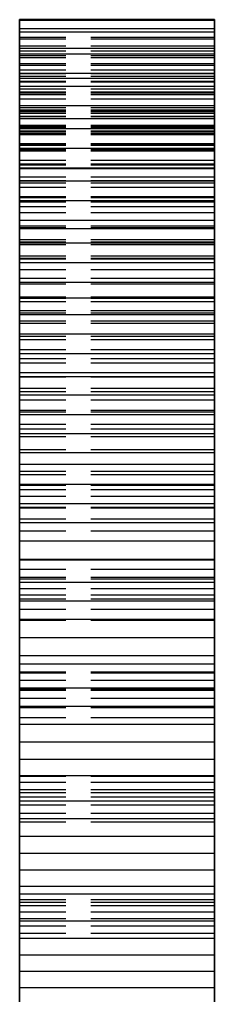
# Model space of a CAD drawing. Header units: millimetres. Extents: x -30 to 167, y -46 to 88.
# Drawn here: x 64.81 to 66.81, y 13.97 to 23.99 of the extents above; entities that cross this region are included whole.
import ezdxf

# ---------------------------------------------------------------- set-up
doc = ezdxf.new("R2010")
doc.units = ezdxf.units.MM
doc.linetypes.add('DASHED', pattern=[1.524, 1.27, -0.254])
doc.layers.add('HIDDEN', color=8, linetype='DASHED')
doc.layers.add('VISIBLE', color=7, linetype='CONTINUOUS')

msp = doc.modelspace()

# ---------------------------------------------------------------- linework, layer by layer
at = {"layer": 'HIDDEN'}
for points in [[(64.80936, 23.99183), (64.80936, 23.80629)], [(64.80936, 23.80629), (64.80936, 23.99183)], [(64.80936, 23.99183), (64.80936, 23.98008)], [(66.80936, 23.99183), (64.80936, 23.99183)], [(64.80936, 23.98008), (64.80936, 23.78946)], [(66.80936, 23.98008), (64.80936, 23.98008)], [(66.80936, 23.99183), (66.80936, 23.80629)], [(66.80936, 23.80629), (66.80936, 23.99183)], [(66.80936, 23.99183), (66.80936, 23.98008)], [(66.80936, 23.98008), (66.80936, 23.78946)], [(64.80936, 23.89642), (64.80936, 23.71679)], [(64.80936, 23.78946), (64.80936, 23.89642)], [(64.80936, 23.71679), (64.80936, 23.89642)], [(64.80936, 23.89642), (64.80936, 23.86124)], [(66.80936, 23.89642), (64.80936, 23.89642)], [(64.80936, 23.86124), (64.80936, 23.66638)], [(66.80936, 23.86124), (64.80936, 23.86124)], [(66.80936, 23.89642), (66.80936, 23.71679)], [(66.80936, 23.78946), (66.80936, 23.89642)], [(66.80936, 23.71679), (66.80936, 23.89642)], [(66.80936, 23.89642), (66.80936, 23.86124)], [(66.80936, 23.86124), (66.80936, 23.66638)], [(64.80936, 23.80629), (64.80936, 23.62039)], [(64.80936, 23.62039), (64.80936, 23.80629)], [(66.80936, 23.80629), (64.80936, 23.80629)], [(66.80936, 23.80629), (64.80936, 23.80629)], [(64.80936, 23.59881), (64.80936, 23.78946)], [(64.80936, 23.78946), (64.80936, 23.59881)], [(66.80936, 23.78946), (64.80936, 23.78946)], [(66.80936, 23.78946), (64.80936, 23.78946)], [(66.80936, 23.80629), (66.80936, 23.62039)], [(66.80936, 23.62039), (66.80936, 23.80629)], [(66.80936, 23.59881), (66.80936, 23.78946)], [(66.80936, 23.78946), (66.80936, 23.59881)], [(64.80936, 23.71679), (64.80936, 23.53649)], [(64.80936, 23.53649), (64.80936, 23.71679)], [(66.80936, 23.71679), (64.80936, 23.71679)], [(66.80936, 23.71679), (64.80936, 23.71679)], [(64.80936, 23.69428), (64.80936, 23.52137)], [(64.80936, 23.66638), (64.80936, 23.69428)], [(64.80936, 23.52137), (64.80936, 23.69428)], [(64.80936, 23.69428), (64.80936, 23.63582)], [(66.80936, 23.69428), (64.80936, 23.69428)], [(64.80936, 23.47182), (64.80936, 23.66638)], [(64.80936, 23.66638), (64.80936, 23.47182)], [(66.80936, 23.66638), (64.80936, 23.66638)], [(66.80936, 23.66638), (64.80936, 23.66638)], [(66.80936, 23.71679), (66.80936, 23.53649)], [(66.80936, 23.53649), (66.80936, 23.71679)], [(66.80936, 23.69428), (66.80936, 23.52137)], [(66.80936, 23.66638), (66.80936, 23.69428)], [(66.80936, 23.52137), (66.80936, 23.69428)], [(66.80936, 23.69428), (66.80936, 23.63582)], [(66.80936, 23.47182), (66.80936, 23.66638)], [(66.80936, 23.66638), (66.80936, 23.47182)], [(64.80936, 23.63582), (64.80936, 23.4376)], [(66.80936, 23.63582), (64.80936, 23.63582)], [(64.80936, 23.62039), (64.80936, 23.43419)], [(64.80936, 23.43419), (64.80936, 23.62039)], [(66.80936, 23.62039), (64.80936, 23.62039)], [(66.80936, 23.62039), (64.80936, 23.62039)], [(64.80936, 23.40818), (64.80936, 23.59881)], [(64.80936, 23.59881), (64.80936, 23.40818)], [(66.80936, 23.59881), (64.80936, 23.59881)], [(66.80936, 23.59881), (64.80936, 23.59881)], [(66.80936, 23.63582), (66.80936, 23.4376)], [(66.80936, 23.62039), (66.80936, 23.43419)], [(66.80936, 23.43419), (66.80936, 23.62039)], [(66.80936, 23.40818), (66.80936, 23.59881)], [(66.80936, 23.59881), (66.80936, 23.40818)], [(64.80936, 23.53649), (64.80936, 23.35553)], [(64.80936, 23.35553), (64.80936, 23.53649)], [(66.80936, 23.53649), (64.80936, 23.53649)], [(66.80936, 23.53649), (64.80936, 23.53649)], [(64.80936, 23.52137), (64.80936, 23.34746)], [(64.80936, 23.34746), (64.80936, 23.52137)], [(66.80936, 23.52137), (64.80936, 23.52137)], [(66.80936, 23.52137), (64.80936, 23.52137)], [(64.80936, 23.27762), (64.80936, 23.47182)], [(64.80936, 23.47182), (64.80936, 23.27762)], [(66.80936, 23.47182), (64.80936, 23.47182)], [(66.80936, 23.47182), (64.80936, 23.47182)], [(66.80936, 23.53649), (66.80936, 23.35553)], [(66.80936, 23.35553), (66.80936, 23.53649)], [(66.80936, 23.52137), (66.80936, 23.34746)], [(66.80936, 23.34746), (66.80936, 23.52137)], [(66.80936, 23.27762), (66.80936, 23.47182)], [(66.80936, 23.47182), (66.80936, 23.27762)], [(64.80936, 23.4376), (64.80936, 23.24001)], [(66.80936, 23.4376), (64.80936, 23.4376)], [(64.80936, 23.43419), (64.80936, 23.2477)], [(64.80936, 23.2477), (64.80936, 23.43419)], [(66.80936, 23.43419), (64.80936, 23.43419)], [(66.80936, 23.43419), (64.80936, 23.43419)], [(64.80936, 23.21763), (64.80936, 23.40818)], [(64.80936, 23.40818), (64.80936, 23.21763)], [(66.80936, 23.40818), (64.80936, 23.40818)], [(66.80936, 23.40818), (64.80936, 23.40818)], [(64.80936, 23.38632), (64.80936, 23.22089)], [(64.80936, 23.24001), (64.80936, 23.38632)], [(64.80936, 23.22089), (64.80936, 23.38632)], [(64.80936, 23.38632), (64.80936, 23.30484)], [(66.80936, 23.38632), (64.80936, 23.38632)], [(64.80936, 23.35553), (64.80936, 23.17395)], [(64.80936, 23.17395), (64.80936, 23.35553)], [(66.80936, 23.35553), (64.80936, 23.35553)], [(66.80936, 23.35553), (64.80936, 23.35553)], [(64.80936, 23.34746), (64.80936, 23.17256)], [(64.80936, 23.17256), (64.80936, 23.34746)], [(66.80936, 23.34746), (64.80936, 23.34746)], [(66.80936, 23.34746), (64.80936, 23.34746)], [(66.80936, 23.4376), (66.80936, 23.24001)], [(66.80936, 23.43419), (66.80936, 23.2477)], [(66.80936, 23.2477), (66.80936, 23.43419)], [(66.80936, 23.21763), (66.80936, 23.40818)], [(66.80936, 23.40818), (66.80936, 23.21763)], [(66.80936, 23.38632), (66.80936, 23.22089)], [(66.80936, 23.24001), (66.80936, 23.38632)], [(66.80936, 23.22089), (66.80936, 23.38632)], [(66.80936, 23.38632), (66.80936, 23.30484)], [(66.80936, 23.35553), (66.80936, 23.17395)], [(66.80936, 23.17395), (66.80936, 23.35553)], [(66.80936, 23.34746), (66.80936, 23.17256)], [(66.80936, 23.17256), (66.80936, 23.34746)], [(64.80936, 23.30484), (64.80936, 23.10415)], [(66.80936, 23.30484), (64.80936, 23.30484)], [(64.80936, 23.08385), (64.80936, 23.27762)], [(64.80936, 23.27762), (64.80936, 23.08385)], [(66.80936, 23.27762), (64.80936, 23.27762)], [(66.80936, 23.27762), (64.80936, 23.27762)], [(64.80936, 23.2477), (64.80936, 23.06097)], [(64.80936, 23.06097), (64.80936, 23.2477)], [(66.80936, 23.2477), (64.80936, 23.2477)], [(66.80936, 23.2477), (64.80936, 23.2477)], [(66.80936, 23.30484), (66.80936, 23.10415)], [(66.80936, 23.08385), (66.80936, 23.27762)], [(66.80936, 23.27762), (66.80936, 23.08385)], [(66.80936, 23.2477), (66.80936, 23.06097)], [(66.80936, 23.06097), (66.80936, 23.2477)], [(64.80936, 23.04311), (64.80936, 23.24001)], [(64.80936, 23.24001), (64.80936, 23.04311)], [(66.80936, 23.24001), (64.80936, 23.24001)], [(66.80936, 23.24001), (64.80936, 23.24001)], [(64.80936, 23.22089), (64.80936, 23.05415)], [(64.80936, 23.05415), (64.80936, 23.22089)], [(66.80936, 23.22089), (64.80936, 23.22089)], [(66.80936, 23.22089), (64.80936, 23.22089)], [(64.80936, 23.0272), (64.80936, 23.21763)], [(64.80936, 23.21763), (64.80936, 23.0272)], [(66.80936, 23.21763), (64.80936, 23.21763)], [(66.80936, 23.21763), (64.80936, 23.21763)], [(64.80936, 23.17395), (64.80936, 22.99175)], [(64.80936, 22.99175), (64.80936, 23.17395)], [(66.80936, 23.17395), (64.80936, 23.17395)], [(66.80936, 23.17395), (64.80936, 23.17395)], [(64.80936, 23.17256), (64.80936, 22.99669)], [(64.80936, 22.99669), (64.80936, 23.17256)], [(66.80936, 23.17256), (64.80936, 23.17256)], [(66.80936, 23.17256), (64.80936, 23.17256)], [(66.80936, 23.04311), (66.80936, 23.24001)], [(66.80936, 23.24001), (66.80936, 23.04311)], [(66.80936, 23.22089), (66.80936, 23.05415)], [(66.80936, 23.05415), (66.80936, 23.22089)], [(66.80936, 23.0272), (66.80936, 23.21763)], [(66.80936, 23.21763), (66.80936, 23.0272)], [(66.80936, 23.17395), (66.80936, 22.99175)], [(66.80936, 22.99175), (66.80936, 23.17395)], [(66.80936, 23.17256), (66.80936, 22.99669)], [(66.80936, 22.99669), (66.80936, 23.17256)], [(64.80936, 23.10415), (64.80936, 22.9044)], [(66.80936, 23.10415), (64.80936, 23.10415)], [(64.80936, 22.89059), (64.80936, 23.08385)], [(64.80936, 23.08385), (64.80936, 22.89059)], [(66.80936, 23.08385), (64.80936, 23.08385)], [(66.80936, 23.08385), (64.80936, 23.08385)], [(64.80936, 23.06097), (64.80936, 22.87404)], [(64.80936, 22.87404), (64.80936, 23.06097)], [(66.80936, 23.06097), (64.80936, 23.06097)], [(66.80936, 23.06097), (64.80936, 23.06097)], [(64.80936, 23.05415), (64.80936, 22.8861)], [(64.80936, 22.8861), (64.80936, 23.05415)], [(66.80936, 23.05415), (64.80936, 23.05415)], [(66.80936, 23.05415), (64.80936, 23.05415)], [(64.80936, 22.84699), (64.80936, 23.04311)], [(64.80936, 23.04311), (64.80936, 22.84699)], [(66.80936, 23.04311), (64.80936, 23.04311)], [(66.80936, 23.04311), (64.80936, 23.04311)], [(66.80936, 23.10415), (66.80936, 22.9044)], [(66.80936, 22.89059), (66.80936, 23.08385)], [(66.80936, 23.08385), (66.80936, 22.89059)], [(66.80936, 23.06097), (66.80936, 22.87404)], [(66.80936, 22.87404), (66.80936, 23.06097)], [(66.80936, 23.05415), (66.80936, 22.8861)], [(66.80936, 22.8861), (66.80936, 23.05415)], [(66.80936, 22.84699), (66.80936, 23.04311)], [(66.80936, 23.04311), (66.80936, 22.84699)], [(64.80936, 22.83698), (64.80936, 23.0272)], [(64.80936, 23.0272), (64.80936, 22.83698)], [(66.80936, 23.0272), (64.80936, 23.0272)], [(66.80936, 23.0272), (64.80936, 23.0272)], [(64.80936, 22.99669), (64.80936, 22.81983)], [(64.80936, 22.81983), (64.80936, 22.99669)], [(66.80936, 22.99669), (64.80936, 22.99669)], [(66.80936, 22.99669), (64.80936, 22.99669)], [(64.80936, 22.99175), (64.80936, 22.80894)], [(64.80936, 22.80894), (64.80936, 22.99175)], [(66.80936, 22.99175), (64.80936, 22.99175)], [(66.80936, 22.99175), (64.80936, 22.99175)], [(64.80936, 22.97391), (64.80936, 22.81671)], [(64.80936, 22.9044), (64.80936, 22.97391)], [(64.80936, 22.81671), (64.80936, 22.97391)], [(64.80936, 22.97391), (64.80936, 22.86978)], [(66.80936, 22.97391), (64.80936, 22.97391)], [(66.80936, 22.83698), (66.80936, 23.0272)], [(66.80936, 23.0272), (66.80936, 22.83698)], [(66.80936, 22.99669), (66.80936, 22.81983)], [(66.80936, 22.81983), (66.80936, 22.99669)], [(66.80936, 22.99175), (66.80936, 22.80894)], [(66.80936, 22.80894), (66.80936, 22.99175)], [(66.80936, 22.97391), (66.80936, 22.81671)], [(66.80936, 22.9044), (66.80936, 22.97391)], [(66.80936, 22.81671), (66.80936, 22.97391)], [(66.80936, 22.97391), (66.80936, 22.86978)], [(64.80936, 22.70567), (64.80936, 22.9044)], [(64.80936, 22.9044), (64.80936, 22.70567)], [(66.80936, 22.9044), (64.80936, 22.9044)], [(66.80936, 22.9044), (64.80936, 22.9044)], [(64.80936, 22.69792), (64.80936, 22.89059)], [(64.80936, 22.89059), (64.80936, 22.69792)], [(66.80936, 22.89059), (64.80936, 22.89059)], [(66.80936, 22.89059), (64.80936, 22.89059)], [(64.80936, 22.8861), (64.80936, 22.71673)], [(64.80936, 22.71673), (64.80936, 22.8861)], [(66.80936, 22.8861), (64.80936, 22.8861)], [(66.80936, 22.8861), (64.80936, 22.8861)], [(66.80936, 22.87404), (64.80936, 22.87404)], [(66.80936, 22.87404), (64.80936, 22.87404)], [(64.80936, 22.86978), (64.80936, 22.66751)], [(66.80936, 22.86978), (64.80936, 22.86978)], [(64.80936, 22.65174), (64.80936, 22.84699)], [(64.80936, 22.84699), (64.80936, 22.65174)], [(66.80936, 22.84699), (64.80936, 22.84699)], [(66.80936, 22.84699), (64.80936, 22.84699)], [(66.80936, 22.70567), (66.80936, 22.9044)], [(66.80936, 22.9044), (66.80936, 22.70567)], [(66.80936, 22.69792), (66.80936, 22.89059)], [(66.80936, 22.89059), (66.80936, 22.69792)], [(66.80936, 22.8861), (66.80936, 22.71673)], [(66.80936, 22.71673), (66.80936, 22.8861)], [(66.80936, 22.86978), (66.80936, 22.66751)], [(66.80936, 22.65174), (66.80936, 22.84699)], [(66.80936, 22.84699), (66.80936, 22.65174)], [(64.80936, 22.80894), (64.80936, 22.83698)], [(64.80936, 22.83698), (64.80936, 22.80894)], [(66.80936, 22.83698), (64.80936, 22.83698)], [(66.80936, 22.83698), (64.80936, 22.83698)], [(64.80936, 22.81983), (64.80936, 22.64197)], [(64.80936, 22.64197), (64.80936, 22.81983)], [(66.80936, 22.81983), (64.80936, 22.81983)], [(66.80936, 22.81983), (64.80936, 22.81983)], [(64.80936, 22.81671), (64.80936, 22.65789)], [(64.80936, 22.65789), (64.80936, 22.81671)], [(66.80936, 22.81671), (64.80936, 22.81671)], [(66.80936, 22.81671), (64.80936, 22.81671)], [(66.80936, 22.80894), (64.80936, 22.80894)], [(66.80936, 22.80894), (64.80936, 22.80894)], [(66.80936, 22.80894), (66.80936, 22.83698)], [(66.80936, 22.83698), (66.80936, 22.80894)], [(66.80936, 22.81983), (66.80936, 22.64197)], [(66.80936, 22.64197), (66.80936, 22.81983)], [(66.80936, 22.81671), (66.80936, 22.65789)], [(66.80936, 22.65789), (66.80936, 22.81671)], [(64.80936, 22.71673), (64.80936, 22.546)], [(64.80936, 22.546), (64.80936, 22.71673)], [(66.80936, 22.71673), (64.80936, 22.71673)], [(66.80936, 22.71673), (64.80936, 22.71673)], [(64.80936, 22.50808), (64.80936, 22.70567)], [(64.80936, 22.70567), (64.80936, 22.50808)], [(66.80936, 22.70567), (64.80936, 22.70567)], [(66.80936, 22.70567), (64.80936, 22.70567)], [(64.80936, 22.64197), (64.80936, 22.69792)], [(64.80936, 22.69792), (64.80936, 22.64197)], [(66.80936, 22.69792), (64.80936, 22.69792)], [(66.80936, 22.69792), (64.80936, 22.69792)], [(64.80936, 22.66751), (64.80936, 22.46649)], [(66.80936, 22.66751), (64.80936, 22.66751)], [(64.80936, 22.65789), (64.80936, 22.49743)], [(64.80936, 22.49743), (64.80936, 22.65789)], [(66.80936, 22.65789), (64.80936, 22.65789)], [(66.80936, 22.65789), (64.80936, 22.65789)], [(64.80936, 22.45749), (64.80936, 22.65174)], [(64.80936, 22.65174), (64.80936, 22.45749)], [(66.80936, 22.65174), (64.80936, 22.65174)], [(66.80936, 22.65174), (64.80936, 22.65174)], [(66.80936, 22.71673), (66.80936, 22.546)], [(66.80936, 22.546), (66.80936, 22.71673)], [(66.80936, 22.50808), (66.80936, 22.70567)], [(66.80936, 22.70567), (66.80936, 22.50808)], [(66.80936, 22.64197), (66.80936, 22.69792)], [(66.80936, 22.69792), (66.80936, 22.64197)], [(66.80936, 22.66751), (66.80936, 22.46649)], [(66.80936, 22.65789), (66.80936, 22.49743)], [(66.80936, 22.49743), (66.80936, 22.65789)], [(66.80936, 22.45749), (66.80936, 22.65174)], [(66.80936, 22.65174), (66.80936, 22.45749)], [(66.80936, 22.64197), (64.80936, 22.64197)], [(66.80936, 22.64197), (64.80936, 22.64197)], [(64.80936, 22.546), (64.80936, 22.37387)], [(64.80936, 22.37387), (64.80936, 22.546)], [(66.80936, 22.546), (64.80936, 22.546)], [(66.80936, 22.546), (64.80936, 22.546)], [(66.80936, 22.546), (66.80936, 22.37387)], [(66.80936, 22.37387), (66.80936, 22.546)], [(64.80936, 22.31172), (64.80936, 22.50808)], [(64.80936, 22.50808), (64.80936, 22.31172)], [(66.80936, 22.50808), (64.80936, 22.50808)], [(66.80936, 22.50808), (64.80936, 22.50808)], [(64.80936, 22.49743), (64.80936, 22.3353)], [(64.80936, 22.3353), (64.80936, 22.49743)], [(66.80936, 22.49743), (64.80936, 22.49743)], [(66.80936, 22.49743), (64.80936, 22.49743)], [(64.80936, 22.46649), (64.80936, 22.26683)], [(66.80936, 22.46649), (64.80936, 22.46649)], [(64.80936, 22.45889), (64.80936, 22.31062)], [(64.80936, 22.26683), (64.80936, 22.45889)], [(64.80936, 22.31062), (64.80936, 22.45889)], [(64.80936, 22.45889), (64.80936, 22.33257)], [(66.80936, 22.45889), (64.80936, 22.45889)], [(64.80936, 22.37387), (64.80936, 22.45749)], [(64.80936, 22.45749), (64.80936, 22.37387)], [(66.80936, 22.45749), (64.80936, 22.45749)], [(66.80936, 22.45749), (64.80936, 22.45749)], [(66.80936, 22.31172), (66.80936, 22.50808)], [(66.80936, 22.50808), (66.80936, 22.31172)], [(66.80936, 22.49743), (66.80936, 22.3353)], [(66.80936, 22.3353), (66.80936, 22.49743)], [(66.80936, 22.46649), (66.80936, 22.26683)], [(66.80936, 22.45889), (66.80936, 22.31062)], [(66.80936, 22.26683), (66.80936, 22.45889)], [(66.80936, 22.31062), (66.80936, 22.45889)], [(66.80936, 22.45889), (66.80936, 22.33257)], [(66.80936, 22.37387), (66.80936, 22.45749)], [(66.80936, 22.45749), (66.80936, 22.37387)], [(66.80936, 22.37387), (64.80936, 22.37387)], [(66.80936, 22.37387), (64.80936, 22.37387)], [(64.80936, 22.3353), (64.80936, 22.17147)], [(64.80936, 22.17147), (64.80936, 22.3353)], [(66.80936, 22.3353), (64.80936, 22.3353)], [(66.80936, 22.3353), (64.80936, 22.3353)], [(64.80936, 22.33257), (64.80936, 22.12962)], [(66.80936, 22.33257), (64.80936, 22.33257)], [(64.80936, 22.11675), (64.80936, 22.31172)], [(64.80936, 22.31172), (64.80936, 22.11675)], [(66.80936, 22.31172), (64.80936, 22.31172)], [(66.80936, 22.31172), (64.80936, 22.31172)], [(64.80936, 22.31062), (64.80936, 22.16042)], [(64.80936, 22.16042), (64.80936, 22.31062)], [(66.80936, 22.31062), (64.80936, 22.31062)], [(66.80936, 22.31062), (64.80936, 22.31062)], [(64.80936, 22.06864), (64.80936, 22.26683)], [(64.80936, 22.26683), (64.80936, 22.06864)], [(66.80936, 22.26683), (64.80936, 22.26683)], [(66.80936, 22.26683), (64.80936, 22.26683)], [(66.80936, 22.3353), (66.80936, 22.17147)], [(66.80936, 22.17147), (66.80936, 22.3353)], [(66.80936, 22.33257), (66.80936, 22.12962)], [(66.80936, 22.11675), (66.80936, 22.31172)], [(66.80936, 22.31172), (66.80936, 22.11675)], [(66.80936, 22.31062), (66.80936, 22.16042)], [(66.80936, 22.16042), (66.80936, 22.31062)], [(66.80936, 22.06864), (66.80936, 22.26683)], [(66.80936, 22.26683), (66.80936, 22.06864)], [(64.80936, 22.17147), (64.80936, 22.00585)], [(64.80936, 22.00585), (64.80936, 22.17147)], [(66.80936, 22.17147), (64.80936, 22.17147)], [(66.80936, 22.17147), (64.80936, 22.17147)], [(64.80936, 22.16042), (64.80936, 22.00827)], [(64.80936, 22.00827), (64.80936, 22.16042)], [(66.80936, 22.16042), (64.80936, 22.16042)], [(66.80936, 22.16042), (64.80936, 22.16042)], [(66.80936, 22.17147), (66.80936, 22.00585)], [(66.80936, 22.00585), (66.80936, 22.17147)], [(66.80936, 22.16042), (66.80936, 22.00827)], [(66.80936, 22.00827), (66.80936, 22.16042)], [(64.80936, 22.12962), (64.80936, 21.92824)], [(66.80936, 22.12962), (64.80936, 22.12962)], [(64.80936, 22.00585), (64.80936, 22.11675)], [(64.80936, 22.11675), (64.80936, 22.00585)], [(66.80936, 22.11675), (64.80936, 22.11675)], [(66.80936, 22.11675), (64.80936, 22.11675)], [(64.80936, 21.87206), (64.80936, 22.06864)], [(64.80936, 22.06864), (64.80936, 21.87206)], [(66.80936, 22.06864), (64.80936, 22.06864)], [(66.80936, 22.06864), (64.80936, 22.06864)], [(66.80936, 22.12962), (66.80936, 21.92824)], [(66.80936, 22.00585), (66.80936, 22.11675)], [(66.80936, 22.11675), (66.80936, 22.00585)], [(66.80936, 21.87206), (66.80936, 22.06864)], [(66.80936, 22.06864), (66.80936, 21.87206)], [(64.80936, 22.00827), (64.80936, 21.85413)], [(64.80936, 21.85413), (64.80936, 22.00827)], [(66.80936, 22.00827), (64.80936, 22.00827)], [(66.80936, 22.00827), (64.80936, 22.00827)], [(66.80936, 22.00585), (64.80936, 22.00585)], [(66.80936, 22.00585), (64.80936, 22.00585)], [(66.80936, 22.00827), (66.80936, 21.85413)], [(66.80936, 21.85413), (66.80936, 22.00827)], [(64.80936, 21.92824), (64.80936, 21.72854)], [(66.80936, 21.92824), (64.80936, 21.92824)], [(64.80936, 21.67724), (64.80936, 21.87206)], [(64.80936, 21.87206), (64.80936, 21.67724)], [(66.80936, 21.87206), (64.80936, 21.87206)], [(66.80936, 21.87206), (64.80936, 21.87206)], [(64.80936, 21.85413), (64.80936, 21.69792)], [(64.80936, 21.69792), (64.80936, 21.85413)], [(66.80936, 21.85413), (64.80936, 21.85413)], [(66.80936, 21.85413), (64.80936, 21.85413)], [(64.80936, 21.84357), (64.80936, 21.70489)], [(64.80936, 21.72854), (64.80936, 21.84357)], [(64.80936, 21.70489), (64.80936, 21.84357)], [(64.80936, 21.84357), (64.80936, 21.69563)], [(66.80936, 21.84357), (64.80936, 21.84357)], [(66.80936, 21.92824), (66.80936, 21.72854)], [(66.80936, 21.67724), (66.80936, 21.87206)], [(66.80936, 21.87206), (66.80936, 21.67724)], [(66.80936, 21.85413), (66.80936, 21.69792)], [(66.80936, 21.69792), (66.80936, 21.85413)], [(66.80936, 21.84357), (66.80936, 21.70489)], [(66.80936, 21.72854), (66.80936, 21.84357)], [(66.80936, 21.70489), (66.80936, 21.84357)], [(66.80936, 21.84357), (66.80936, 21.69563)], [(64.80936, 21.53064), (64.80936, 21.72854)], [(64.80936, 21.72854), (64.80936, 21.53064)], [(66.80936, 21.72854), (64.80936, 21.72854)], [(66.80936, 21.72854), (64.80936, 21.72854)], [(64.80936, 21.70489), (64.80936, 21.56398)], [(64.80936, 21.56398), (64.80936, 21.70489)], [(66.80936, 21.70489), (64.80936, 21.70489)], [(66.80936, 21.70489), (64.80936, 21.70489)], [(64.80936, 21.69792), (64.80936, 21.53955)], [(64.80936, 21.53955), (64.80936, 21.69792)], [(66.80936, 21.69792), (64.80936, 21.69792)], [(66.80936, 21.69792), (64.80936, 21.69792)], [(64.80936, 21.69563), (64.80936, 21.4929)], [(66.80936, 21.69563), (64.80936, 21.69563)], [(64.80936, 21.53955), (64.80936, 21.67724)], [(64.80936, 21.67724), (64.80936, 21.53955)], [(66.80936, 21.67724), (64.80936, 21.67724)], [(66.80936, 21.67724), (64.80936, 21.67724)], [(66.80936, 21.53064), (66.80936, 21.72854)], [(66.80936, 21.72854), (66.80936, 21.53064)], [(66.80936, 21.70489), (66.80936, 21.56398)], [(66.80936, 21.56398), (66.80936, 21.70489)], [(66.80936, 21.69792), (66.80936, 21.53955)], [(66.80936, 21.53955), (66.80936, 21.69792)], [(66.80936, 21.69563), (66.80936, 21.4929)], [(66.80936, 21.53955), (66.80936, 21.67724)], [(66.80936, 21.67724), (66.80936, 21.53955)], [(64.80936, 21.56398), (64.80936, 21.42082)], [(64.80936, 21.42082), (64.80936, 21.56398)], [(66.80936, 21.56398), (64.80936, 21.56398)], [(66.80936, 21.56398), (64.80936, 21.56398)], [(66.80936, 21.56398), (66.80936, 21.42082)], [(66.80936, 21.42082), (66.80936, 21.56398)], [(66.80936, 21.53955), (64.80936, 21.53955)], [(66.80936, 21.53955), (64.80936, 21.53955)], [(64.80936, 21.33471), (64.80936, 21.53064)], [(64.80936, 21.53064), (64.80936, 21.33471)], [(66.80936, 21.53064), (64.80936, 21.53064)], [(66.80936, 21.53064), (64.80936, 21.53064)], [(64.80936, 21.4929), (64.80936, 21.29206)], [(66.80936, 21.4929), (64.80936, 21.4929)], [(66.80936, 21.33471), (66.80936, 21.53064)], [(66.80936, 21.53064), (66.80936, 21.33471)], [(66.80936, 21.4929), (66.80936, 21.29206)], [(64.80936, 21.42082), (64.80936, 21.27534)], [(64.80936, 21.27534), (64.80936, 21.42082)], [(66.80936, 21.42082), (64.80936, 21.42082)], [(66.80936, 21.42082), (64.80936, 21.42082)], [(66.80936, 21.42082), (66.80936, 21.27534)], [(66.80936, 21.27534), (66.80936, 21.42082)], [(64.80936, 21.14092), (64.80936, 21.33471)], [(64.80936, 21.33471), (64.80936, 21.14092)], [(66.80936, 21.33471), (64.80936, 21.33471)], [(66.80936, 21.33471), (64.80936, 21.33471)], [(64.80936, 21.29206), (64.80936, 21.0932)], [(66.80936, 21.29206), (64.80936, 21.29206)], [(64.80936, 21.27534), (64.80936, 21.12746)], [(64.80936, 21.12746), (64.80936, 21.27534)], [(66.80936, 21.27534), (64.80936, 21.27534)], [(66.80936, 21.27534), (64.80936, 21.27534)], [(66.80936, 21.14092), (66.80936, 21.33471)], [(66.80936, 21.33471), (66.80936, 21.14092)], [(66.80936, 21.29206), (66.80936, 21.0932)], [(66.80936, 21.27534), (66.80936, 21.12746)], [(66.80936, 21.12746), (66.80936, 21.27534)], [(64.80936, 20.97704), (64.80936, 21.14092)], [(64.80936, 21.14092), (64.80936, 20.97704)], [(66.80936, 21.14092), (64.80936, 21.14092)], [(66.80936, 21.14092), (64.80936, 21.14092)], [(66.80936, 20.97704), (66.80936, 21.14092)], [(66.80936, 21.14092), (66.80936, 20.97704)], [(64.80936, 21.13069), (64.80936, 21.00221)], [(64.80936, 21.0932), (64.80936, 21.13069)], [(64.80936, 21.00221), (64.80936, 21.13069)], [(64.80936, 21.13069), (64.80936, 20.96178)], [(66.80936, 21.13069), (64.80936, 21.13069)], [(64.80936, 21.12746), (64.80936, 20.97704)], [(64.80936, 20.97704), (64.80936, 21.12746)], [(66.80936, 21.12746), (64.80936, 21.12746)], [(66.80936, 21.12746), (64.80936, 21.12746)], [(64.80936, 20.89648), (64.80936, 21.0932)], [(64.80936, 21.0932), (64.80936, 20.89648)], [(66.80936, 21.0932), (64.80936, 21.0932)], [(66.80936, 21.0932), (64.80936, 21.0932)], [(66.80936, 21.13069), (66.80936, 21.00221)], [(66.80936, 21.0932), (66.80936, 21.13069)], [(66.80936, 21.00221), (66.80936, 21.13069)], [(66.80936, 21.13069), (66.80936, 20.96178)], [(66.80936, 21.12746), (66.80936, 20.97704)], [(66.80936, 20.97704), (66.80936, 21.12746)], [(66.80936, 20.89648), (66.80936, 21.0932)], [(66.80936, 21.0932), (66.80936, 20.89648)], [(64.80936, 21.00221), (64.80936, 20.87124)], [(64.80936, 20.87124), (64.80936, 21.00221)], [(66.80936, 21.00221), (64.80936, 21.00221)], [(66.80936, 21.00221), (64.80936, 21.00221)], [(66.80936, 20.97704), (64.80936, 20.97704)], [(66.80936, 20.97704), (64.80936, 20.97704)], [(64.80936, 20.96178), (64.80936, 20.76019)], [(66.80936, 20.96178), (64.80936, 20.96178)], [(66.80936, 21.00221), (66.80936, 20.87124)], [(66.80936, 20.87124), (66.80936, 21.00221)], [(66.80936, 20.96178), (66.80936, 20.76019)], [(64.80936, 20.70207), (64.80936, 20.89648)], [(64.80936, 20.89648), (64.80936, 20.70207)], [(66.80936, 20.89648), (64.80936, 20.89648)], [(66.80936, 20.89648), (64.80936, 20.89648)], [(64.80936, 20.87124), (64.80936, 20.7377)], [(64.80936, 20.7377), (64.80936, 20.87124)], [(66.80936, 20.87124), (64.80936, 20.87124)], [(66.80936, 20.87124), (64.80936, 20.87124)], [(66.80936, 20.70207), (66.80936, 20.89648)], [(66.80936, 20.89648), (66.80936, 20.70207)], [(66.80936, 20.87124), (66.80936, 20.7377)], [(66.80936, 20.7377), (66.80936, 20.87124)], [(64.80936, 20.76019), (64.80936, 20.56078)], [(66.80936, 20.76019), (64.80936, 20.76019)], [(66.80936, 20.76019), (66.80936, 20.56078)], [(64.80936, 20.7377), (64.80936, 20.60154)], [(64.80936, 20.60154), (64.80936, 20.7377)], [(66.80936, 20.7377), (64.80936, 20.7377)], [(66.80936, 20.7377), (64.80936, 20.7377)], [(64.80936, 20.51017), (64.80936, 20.70207)], [(64.80936, 20.70207), (64.80936, 20.51017)], [(66.80936, 20.70207), (64.80936, 20.70207)], [(66.80936, 20.70207), (64.80936, 20.70207)], [(66.80936, 20.7377), (66.80936, 20.60154)], [(66.80936, 20.60154), (66.80936, 20.7377)], [(66.80936, 20.51017), (66.80936, 20.70207)], [(66.80936, 20.70207), (66.80936, 20.51017)], [(64.80936, 20.60154), (64.80936, 20.46264)], [(64.80936, 20.46264), (64.80936, 20.60154)], [(66.80936, 20.60154), (64.80936, 20.60154)], [(66.80936, 20.60154), (64.80936, 20.60154)], [(64.80936, 20.56078), (64.80936, 20.36366)], [(66.80936, 20.56078), (64.80936, 20.56078)], [(66.80936, 20.60154), (66.80936, 20.46264)], [(66.80936, 20.46264), (66.80936, 20.60154)], [(66.80936, 20.56078), (66.80936, 20.36366)], [(64.80936, 20.32085), (64.80936, 20.51017)], [(64.80936, 20.51017), (64.80936, 20.32085)], [(66.80936, 20.51017), (64.80936, 20.51017)], [(66.80936, 20.51017), (64.80936, 20.51017)], [(64.80936, 20.46264), (64.80936, 20.32085)], [(64.80936, 20.32085), (64.80936, 20.46264)], [(66.80936, 20.46264), (64.80936, 20.46264)], [(66.80936, 20.46264), (64.80936, 20.46264)], [(66.80936, 20.32085), (66.80936, 20.51017)], [(66.80936, 20.51017), (66.80936, 20.32085)], [(66.80936, 20.46264), (66.80936, 20.32085)], [(66.80936, 20.32085), (66.80936, 20.46264)], [(64.80936, 20.36366), (64.80936, 20.16899)], [(66.80936, 20.36366), (64.80936, 20.36366)], [(66.80936, 20.36366), (66.80936, 20.16899)], [(64.80936, 20.32343), (64.80936, 20.20574)], [(64.80936, 20.16899), (64.80936, 20.32343)], [(64.80936, 20.20574), (64.80936, 20.32343)], [(64.80936, 20.32343), (64.80936, 20.13431)], [(66.80936, 20.32343), (64.80936, 20.32343)], [(66.80936, 20.32085), (64.80936, 20.32085)], [(66.80936, 20.32085), (64.80936, 20.32085)], [(66.80936, 20.32343), (66.80936, 20.20574)], [(66.80936, 20.16899), (66.80936, 20.32343)], [(66.80936, 20.20574), (66.80936, 20.32343)], [(66.80936, 20.32343), (66.80936, 20.13431)], [(64.80936, 20.20574), (64.80936, 20.08527)], [(64.80936, 20.08527), (64.80936, 20.20574)], [(66.80936, 20.20574), (64.80936, 20.20574)], [(66.80936, 20.20574), (64.80936, 20.20574)], [(64.80936, 19.97697), (64.80936, 20.16899)], [(64.80936, 20.16899), (64.80936, 19.97697)], [(66.80936, 20.16899), (64.80936, 20.16899)], [(66.80936, 20.16899), (64.80936, 20.16899)], [(66.80936, 20.20574), (66.80936, 20.08527)], [(66.80936, 20.08527), (66.80936, 20.20574)], [(66.80936, 19.97697), (66.80936, 20.16899)], [(66.80936, 20.16899), (66.80936, 19.97697)], [(64.80936, 20.13431), (64.80936, 19.93476)], [(66.80936, 20.13431), (64.80936, 20.13431)], [(64.80936, 20.08527), (64.80936, 19.96196)], [(64.80936, 19.96196), (64.80936, 20.08527)], [(66.80936, 20.08527), (64.80936, 20.08527)], [(66.80936, 20.08527), (64.80936, 20.08527)], [(66.80936, 20.13431), (66.80936, 19.93476)], [(66.80936, 20.08527), (66.80936, 19.96196)], [(66.80936, 19.96196), (66.80936, 20.08527)], [(64.80936, 19.78782), (64.80936, 19.97697)], [(64.80936, 19.97697), (64.80936, 19.78782)], [(66.80936, 19.97697), (64.80936, 19.97697)], [(66.80936, 19.97697), (64.80936, 19.97697)], [(64.80936, 19.96196), (64.80936, 19.83572)], [(64.80936, 19.83572), (64.80936, 19.96196)], [(66.80936, 19.96196), (64.80936, 19.96196)], [(66.80936, 19.96196), (64.80936, 19.96196)], [(66.80936, 19.78782), (66.80936, 19.97697)], [(66.80936, 19.97697), (66.80936, 19.78782)], [(66.80936, 19.96196), (66.80936, 19.83572)], [(66.80936, 19.83572), (66.80936, 19.96196)], [(64.80936, 19.93476), (64.80936, 19.73767)], [(66.80936, 19.93476), (64.80936, 19.93476)], [(66.80936, 19.93476), (66.80936, 19.73767)], [(64.80936, 19.83572), (64.80936, 19.70643)], [(64.80936, 19.70643), (64.80936, 19.83572)], [(66.80936, 19.83572), (64.80936, 19.83572)], [(66.80936, 19.83572), (64.80936, 19.83572)], [(64.80936, 19.5739), (64.80936, 19.78782)], [(64.80936, 19.78782), (64.80936, 19.5739)], [(66.80936, 19.78782), (64.80936, 19.78782)], [(66.80936, 19.78782), (64.80936, 19.78782)], [(64.80936, 19.73767), (64.80936, 19.54316)], [(66.80936, 19.73767), (64.80936, 19.73767)], [(66.80936, 19.83572), (66.80936, 19.70643)], [(66.80936, 19.70643), (66.80936, 19.83572)], [(66.80936, 19.5739), (66.80936, 19.78782)], [(66.80936, 19.78782), (66.80936, 19.5739)], [(66.80936, 19.73767), (66.80936, 19.54316)], [(64.80936, 19.70643), (64.80936, 19.5739)], [(64.80936, 19.5739), (64.80936, 19.70643)], [(66.80936, 19.70643), (64.80936, 19.70643)], [(66.80936, 19.70643), (64.80936, 19.70643)], [(66.80936, 19.70643), (66.80936, 19.5739)], [(66.80936, 19.5739), (66.80936, 19.70643)], [(66.80936, 19.5739), (64.80936, 19.5739)], [(66.80936, 19.5739), (64.80936, 19.5739)], [(64.80936, 19.54316), (64.80936, 19.35142)], [(66.80936, 19.54316), (64.80936, 19.54316)], [(66.80936, 19.54316), (66.80936, 19.35142)], [(64.80936, 19.42541), (64.80936, 19.31902)], [(64.80936, 19.35142), (64.80936, 19.42541)], [(64.80936, 19.31902), (64.80936, 19.42541)], [(64.80936, 19.42541), (64.80936, 19.21692)], [(66.80936, 19.42541), (64.80936, 19.42541)], [(64.80936, 19.16265), (64.80936, 19.35142)], [(64.80936, 19.35142), (64.80936, 19.16265)], [(66.80936, 19.35142), (64.80936, 19.35142)], [(66.80936, 19.35142), (64.80936, 19.35142)], [(66.80936, 19.42541), (66.80936, 19.31902)], [(66.80936, 19.35142), (66.80936, 19.42541)], [(66.80936, 19.31902), (66.80936, 19.42541)], [(66.80936, 19.42541), (66.80936, 19.21692)], [(66.80936, 19.16265), (66.80936, 19.35142)], [(66.80936, 19.35142), (66.80936, 19.16265)], [(64.80936, 19.31902), (64.80936, 19.2096)], [(64.80936, 19.2096), (64.80936, 19.31902)], [(66.80936, 19.31902), (64.80936, 19.31902)], [(66.80936, 19.31902), (64.80936, 19.31902)], [(66.80936, 19.31902), (66.80936, 19.2096)], [(66.80936, 19.2096), (66.80936, 19.31902)], [(64.80936, 19.21692), (64.80936, 19.0203)], [(66.80936, 19.21692), (64.80936, 19.21692)], [(64.80936, 19.2096), (64.80936, 19.09707)], [(64.80936, 19.09707), (64.80936, 19.2096)], [(66.80936, 19.2096), (64.80936, 19.2096)], [(66.80936, 19.2096), (64.80936, 19.2096)], [(64.80936, 18.97709), (64.80936, 19.16265)], [(64.80936, 19.16265), (64.80936, 18.97709)], [(66.80936, 19.16265), (64.80936, 19.16265)], [(66.80936, 19.16265), (64.80936, 19.16265)], [(66.80936, 19.21692), (66.80936, 19.0203)], [(66.80936, 19.2096), (66.80936, 19.09707)], [(66.80936, 19.09707), (66.80936, 19.2096)], [(66.80936, 18.97709), (66.80936, 19.16265)], [(66.80936, 19.16265), (66.80936, 18.97709)], [(64.80936, 19.09707), (64.80936, 18.98132)], [(64.80936, 18.98132), (64.80936, 19.09707)], [(66.80936, 19.09707), (64.80936, 19.09707)], [(66.80936, 19.09707), (64.80936, 19.09707)], [(66.80936, 19.09707), (66.80936, 18.98132)], [(66.80936, 18.98132), (66.80936, 19.09707)], [(64.80936, 19.0203), (64.80936, 18.8264)], [(66.80936, 19.0203), (64.80936, 19.0203)], [(64.80936, 18.98132), (64.80936, 18.8622)], [(64.80936, 18.8622), (64.80936, 18.98132)], [(66.80936, 18.98132), (64.80936, 18.98132)], [(66.80936, 18.98132), (64.80936, 18.98132)], [(64.80936, 18.73952), (64.80936, 18.97709)], [(64.80936, 18.97709), (64.80936, 18.73952)], [(66.80936, 18.97709), (64.80936, 18.97709)], [(66.80936, 18.97709), (64.80936, 18.97709)], [(66.80936, 19.0203), (66.80936, 18.8264)], [(66.80936, 18.98132), (66.80936, 18.8622)], [(66.80936, 18.8622), (66.80936, 18.98132)], [(66.80936, 18.73952), (66.80936, 18.97709)], [(66.80936, 18.97709), (66.80936, 18.73952)], [(64.80936, 18.8622), (64.80936, 18.73952)], [(64.80936, 18.73952), (64.80936, 18.8622)], [(66.80936, 18.8622), (64.80936, 18.8622)], [(66.80936, 18.8622), (64.80936, 18.8622)], [(66.80936, 18.8622), (66.80936, 18.73952)], [(66.80936, 18.73952), (66.80936, 18.8622)], [(64.80936, 18.8264), (64.80936, 18.63539)], [(66.80936, 18.8264), (64.80936, 18.8264)], [(66.80936, 18.73952), (64.80936, 18.73952)], [(66.80936, 18.73952), (64.80936, 18.73952)], [(66.80936, 18.8264), (66.80936, 18.63539)], [(64.80936, 18.63539), (64.80936, 18.44743)], [(66.80936, 18.63539), (64.80936, 18.63539)], [(66.80936, 18.63539), (66.80936, 18.44743)], [(64.80936, 18.44743), (64.80936, 18.26274)], [(66.80936, 18.44743), (64.80936, 18.44743)], [(64.80936, 18.44062), (64.80936, 18.34602)], [(64.80936, 18.26274), (64.80936, 18.44062)], [(64.80936, 18.34602), (64.80936, 18.44062)], [(64.80936, 18.44062), (64.80936, 18.2137)], [(66.80936, 18.44062), (64.80936, 18.44062)], [(66.80936, 18.44743), (66.80936, 18.26274)], [(66.80936, 18.44062), (66.80936, 18.34602)], [(66.80936, 18.26274), (66.80936, 18.44062)], [(66.80936, 18.34602), (66.80936, 18.44062)], [(66.80936, 18.44062), (66.80936, 18.2137)], [(64.80936, 18.34602), (64.80936, 18.24814)], [(64.80936, 18.24814), (64.80936, 18.34602)], [(66.80936, 18.34602), (64.80936, 18.34602)], [(66.80936, 18.34602), (64.80936, 18.34602)], [(66.80936, 18.34602), (66.80936, 18.24814)], [(66.80936, 18.24814), (66.80936, 18.34602)], [(64.80936, 18.08161), (64.80936, 18.26274)], [(64.80936, 18.26274), (64.80936, 18.08161)], [(66.80936, 18.26274), (64.80936, 18.26274)], [(66.80936, 18.26274), (64.80936, 18.26274)], [(64.80936, 18.24814), (64.80936, 18.14688)], [(64.80936, 18.14688), (64.80936, 18.24814)], [(66.80936, 18.24814), (64.80936, 18.24814)], [(66.80936, 18.24814), (64.80936, 18.24814)], [(66.80936, 18.08161), (66.80936, 18.26274)], [(66.80936, 18.26274), (66.80936, 18.08161)], [(66.80936, 18.24814), (66.80936, 18.14688)], [(66.80936, 18.14688), (66.80936, 18.24814)], [(64.80936, 18.2137), (64.80936, 18.02088)], [(66.80936, 18.2137), (64.80936, 18.2137)], [(64.80936, 18.14688), (64.80936, 18.04214)], [(64.80936, 18.04214), (64.80936, 18.14688)], [(66.80936, 18.14688), (64.80936, 18.14688)], [(66.80936, 18.14688), (64.80936, 18.14688)], [(66.80936, 18.2137), (66.80936, 18.02088)], [(66.80936, 18.14688), (66.80936, 18.04214)], [(66.80936, 18.04214), (66.80936, 18.14688)], [(64.80936, 17.82145), (64.80936, 18.08161)], [(64.80936, 18.08161), (64.80936, 17.82145)], [(66.80936, 18.08161), (64.80936, 18.08161)], [(66.80936, 18.08161), (64.80936, 18.08161)], [(64.80936, 18.04214), (64.80936, 17.93373)], [(64.80936, 17.93373), (64.80936, 18.04214)], [(66.80936, 18.04214), (64.80936, 18.04214)], [(66.80936, 18.04214), (64.80936, 18.04214)], [(66.80936, 17.82145), (66.80936, 18.08161)], [(66.80936, 18.08161), (66.80936, 17.82145)], [(66.80936, 18.04214), (66.80936, 17.93373)], [(66.80936, 17.93373), (66.80936, 18.04214)], [(64.80936, 18.02088), (64.80936, 17.83106)], [(66.80936, 18.02088), (64.80936, 18.02088)], [(64.80936, 17.93373), (64.80936, 17.82145)], [(64.80936, 17.82145), (64.80936, 17.93373)], [(66.80936, 17.93373), (64.80936, 17.93373)], [(66.80936, 17.93373), (64.80936, 17.93373)], [(66.80936, 18.02088), (66.80936, 17.83106)], [(66.80936, 17.93373), (66.80936, 17.82145)], [(66.80936, 17.82145), (66.80936, 17.93373)], [(64.80936, 17.83106), (64.80936, 17.64438)], [(66.80936, 17.83106), (64.80936, 17.83106)], [(66.80936, 17.82145), (64.80936, 17.82145)], [(66.80936, 17.82145), (64.80936, 17.82145)], [(66.80936, 17.83106), (66.80936, 17.64438)], [(64.80936, 17.64438), (64.80936, 17.46104)], [(66.80936, 17.64438), (64.80936, 17.64438)], [(66.80936, 17.64438), (66.80936, 17.46104)], [(64.80936, 17.46104), (64.80936, 17.28127)], [(66.80936, 17.46104), (64.80936, 17.46104)], [(66.80936, 17.46104), (66.80936, 17.28127)], [(64.80936, 17.37348), (64.80936, 17.29108)], [(64.80936, 17.28127), (64.80936, 17.37348)], [(64.80936, 17.29108), (64.80936, 17.37348)], [(64.80936, 17.37348), (64.80936, 17.12914)], [(66.80936, 17.37348), (64.80936, 17.37348)], [(66.80936, 17.37348), (66.80936, 17.29108)], [(66.80936, 17.28127), (66.80936, 17.37348)], [(66.80936, 17.29108), (66.80936, 17.37348)], [(66.80936, 17.37348), (66.80936, 17.12914)], [(64.80936, 17.29108), (64.80936, 17.20517)], [(64.80936, 17.20517), (64.80936, 17.29108)], [(66.80936, 17.29108), (64.80936, 17.29108)], [(66.80936, 17.29108), (64.80936, 17.29108)], [(64.80936, 17.10537), (64.80936, 17.28127)], [(64.80936, 17.28127), (64.80936, 17.10537)], [(66.80936, 17.28127), (64.80936, 17.28127)], [(66.80936, 17.28127), (64.80936, 17.28127)], [(66.80936, 17.29108), (66.80936, 17.20517)], [(66.80936, 17.20517), (66.80936, 17.29108)], [(66.80936, 17.10537), (66.80936, 17.28127)], [(66.80936, 17.28127), (66.80936, 17.10537)], [(64.80936, 17.20517), (64.80936, 17.11565)], [(64.80936, 17.11565), (64.80936, 17.20517)], [(66.80936, 17.20517), (64.80936, 17.20517)], [(66.80936, 17.20517), (64.80936, 17.20517)], [(66.80936, 17.20517), (66.80936, 17.11565)], [(66.80936, 17.11565), (66.80936, 17.20517)], [(64.80936, 17.12914), (64.80936, 16.94098)], [(66.80936, 17.12914), (64.80936, 17.12914)], [(64.80936, 17.11565), (64.80936, 17.02237)], [(64.80936, 17.02237), (64.80936, 17.11565)], [(66.80936, 17.11565), (64.80936, 17.11565)], [(66.80936, 17.11565), (64.80936, 17.11565)], [(64.80936, 16.82379), (64.80936, 17.10537)], [(64.80936, 17.10537), (64.80936, 16.82379)], [(66.80936, 17.10537), (64.80936, 17.10537)], [(66.80936, 17.10537), (64.80936, 17.10537)], [(66.80936, 17.12914), (66.80936, 16.94098)], [(66.80936, 17.11565), (66.80936, 17.02237)], [(66.80936, 17.02237), (66.80936, 17.11565)], [(66.80936, 16.82379), (66.80936, 17.10537)], [(66.80936, 17.10537), (66.80936, 16.82379)], [(64.80936, 17.02237), (64.80936, 16.92517)], [(64.80936, 16.92517), (64.80936, 17.02237)], [(66.80936, 17.02237), (64.80936, 17.02237)], [(66.80936, 17.02237), (64.80936, 17.02237)], [(64.80936, 16.94098), (64.80936, 16.75607)], [(66.80936, 16.94098), (64.80936, 16.94098)], [(66.80936, 17.02237), (66.80936, 16.92517)], [(66.80936, 16.92517), (66.80936, 17.02237)], [(66.80936, 16.94098), (66.80936, 16.75607)], [(64.80936, 16.92517), (64.80936, 16.82379)], [(64.80936, 16.82379), (64.80936, 16.92517)], [(66.80936, 16.92517), (64.80936, 16.92517)], [(66.80936, 16.92517), (64.80936, 16.92517)], [(66.80936, 16.92517), (66.80936, 16.82379)], [(66.80936, 16.82379), (66.80936, 16.92517)], [(66.80936, 16.82379), (64.80936, 16.82379)], [(66.80936, 16.82379), (64.80936, 16.82379)], [(64.80936, 16.75607), (64.80936, 16.57457)], [(66.80936, 16.75607), (64.80936, 16.75607)], [(66.80936, 16.75607), (66.80936, 16.57457)], [(64.80936, 16.57457), (64.80936, 16.39667)], [(66.80936, 16.57457), (64.80936, 16.57457)], [(66.80936, 16.57457), (66.80936, 16.39667)], [(64.80936, 16.39667), (64.80936, 16.22262)], [(66.80936, 16.39667), (64.80936, 16.39667)], [(66.80936, 16.39667), (66.80936, 16.22262)], [(64.80936, 16.22874), (64.80936, 16.15891)], [(64.80936, 16.22262), (64.80936, 16.22874)], [(64.80936, 16.15891), (64.80936, 16.22874)], [(64.80936, 16.22874), (64.80936, 15.96807)], [(66.80936, 16.22874), (64.80936, 16.22874)], [(64.80936, 16.05273), (64.80936, 16.22262)], [(64.80936, 16.22262), (64.80936, 16.05273)], [(66.80936, 16.22262), (64.80936, 16.22262)], [(66.80936, 16.22262), (64.80936, 16.22262)], [(64.80936, 16.15891), (64.80936, 16.08537)], [(64.80936, 16.08537), (64.80936, 16.15891)], [(66.80936, 16.15891), (64.80936, 16.15891)], [(66.80936, 16.15891), (64.80936, 16.15891)], [(66.80936, 16.22874), (66.80936, 16.15891)], [(66.80936, 16.22262), (66.80936, 16.22874)], [(66.80936, 16.15891), (66.80936, 16.22874)], [(66.80936, 16.22874), (66.80936, 15.96807)], [(66.80936, 16.05273), (66.80936, 16.22262)], [(66.80936, 16.22262), (66.80936, 16.05273)], [(66.80936, 16.15891), (66.80936, 16.08537)], [(66.80936, 16.08537), (66.80936, 16.15891)], [(64.80936, 16.08537), (64.80936, 16.00797)], [(64.80936, 16.00797), (64.80936, 16.08537)], [(66.80936, 16.08537), (64.80936, 16.08537)], [(66.80936, 16.08537), (64.80936, 16.08537)], [(64.80936, 15.75099), (64.80936, 16.05273)], [(64.80936, 16.05273), (64.80936, 15.75099)], [(66.80936, 16.05273), (64.80936, 16.05273)], [(66.80936, 16.05273), (64.80936, 16.05273)], [(66.80936, 16.08537), (66.80936, 16.00797)], [(66.80936, 16.00797), (66.80936, 16.08537)], [(66.80936, 15.75099), (66.80936, 16.05273)], [(66.80936, 16.05273), (66.80936, 15.75099)], [(64.80936, 16.00797), (64.80936, 15.92658)], [(64.80936, 15.92658), (64.80936, 16.00797)], [(66.80936, 16.00797), (64.80936, 16.00797)], [(66.80936, 16.00797), (64.80936, 16.00797)], [(64.80936, 15.96807), (64.80936, 15.78542)], [(66.80936, 15.96807), (64.80936, 15.96807)], [(66.80936, 16.00797), (66.80936, 15.92658)], [(66.80936, 15.92658), (66.80936, 16.00797)], [(66.80936, 15.96807), (66.80936, 15.78542)], [(64.80936, 15.92658), (64.80936, 15.84101)], [(64.80936, 15.84101), (64.80936, 15.92658)], [(66.80936, 15.92658), (64.80936, 15.92658)], [(66.80936, 15.92658), (64.80936, 15.92658)], [(64.80936, 15.84101), (64.80936, 15.75099)], [(64.80936, 15.75099), (64.80936, 15.84101)], [(66.80936, 15.84101), (64.80936, 15.84101)], [(66.80936, 15.84101), (64.80936, 15.84101)], [(66.80936, 15.92658), (66.80936, 15.84101)], [(66.80936, 15.84101), (66.80936, 15.92658)], [(66.80936, 15.84101), (66.80936, 15.75099)], [(66.80936, 15.75099), (66.80936, 15.84101)], [(64.80936, 15.78542), (64.80936, 15.60625)], [(66.80936, 15.78542), (64.80936, 15.78542)], [(66.80936, 15.75099), (64.80936, 15.75099)], [(66.80936, 15.75099), (64.80936, 15.75099)], [(66.80936, 15.78542), (66.80936, 15.60625)], [(64.80936, 15.60625), (64.80936, 15.43073)], [(66.80936, 15.60625), (64.80936, 15.60625)], [(66.80936, 15.60625), (66.80936, 15.43073)], [(64.80936, 15.43073), (64.80936, 15.25906)], [(66.80936, 15.43073), (64.80936, 15.43073)], [(66.80936, 15.43073), (66.80936, 15.25906)], [(64.80936, 15.25906), (64.80936, 15.09151)], [(66.80936, 15.25906), (64.80936, 15.25906)], [(66.80936, 15.25906), (66.80936, 15.09151)], [(64.80936, 15.09151), (64.80936, 14.9284)], [(66.80936, 15.09151), (64.80936, 15.09151)], [(66.80936, 15.09151), (66.80936, 14.9284)], [(64.80936, 15.01151), (64.80936, 14.95458)], [(64.80936, 14.9284), (64.80936, 15.01151)], [(64.80936, 14.95458), (64.80936, 15.01151)], [(64.80936, 15.01151), (64.80936, 14.73568)], [(66.80936, 15.01151), (64.80936, 15.01151)], [(64.80936, 14.95458), (64.80936, 14.89372)], [(64.80936, 14.89372), (64.80936, 14.95458)], [(66.80936, 14.95458), (64.80936, 14.95458)], [(66.80936, 14.95458), (64.80936, 14.95458)], [(64.80936, 14.60783), (64.80936, 14.9284)], [(64.80936, 14.9284), (64.80936, 14.60783)], [(66.80936, 14.9284), (64.80936, 14.9284)], [(66.80936, 14.9284), (64.80936, 14.9284)], [(66.80936, 15.01151), (66.80936, 14.95458)], [(66.80936, 14.9284), (66.80936, 15.01151)], [(66.80936, 14.95458), (66.80936, 15.01151)], [(66.80936, 15.01151), (66.80936, 14.73568)], [(66.80936, 14.95458), (66.80936, 14.89372)], [(66.80936, 14.89372), (66.80936, 14.95458)], [(66.80936, 14.60783), (66.80936, 14.9284)], [(66.80936, 14.9284), (66.80936, 14.60783)], [(64.80936, 14.89372), (64.80936, 14.8288)], [(64.80936, 14.8288), (64.80936, 14.89372)], [(66.80936, 14.89372), (64.80936, 14.89372)], [(66.80936, 14.89372), (64.80936, 14.89372)], [(64.80936, 14.8288), (64.80936, 14.75966)], [(64.80936, 14.75966), (64.80936, 14.8288)], [(66.80936, 14.8288), (64.80936, 14.8288)], [(66.80936, 14.8288), (64.80936, 14.8288)], [(66.80936, 14.89372), (66.80936, 14.8288)], [(66.80936, 14.8288), (66.80936, 14.89372)], [(66.80936, 14.8288), (66.80936, 14.75966)], [(66.80936, 14.75966), (66.80936, 14.8288)], [(64.80936, 14.75966), (64.80936, 14.6861)], [(64.80936, 14.6861), (64.80936, 14.75966)], [(66.80936, 14.75966), (64.80936, 14.75966)], [(66.80936, 14.75966), (64.80936, 14.75966)], [(64.80936, 14.73568), (64.80936, 14.55936)], [(66.80936, 14.73568), (64.80936, 14.73568)], [(66.80936, 14.75966), (66.80936, 14.6861)], [(66.80936, 14.6861), (66.80936, 14.75966)], [(66.80936, 14.73568), (66.80936, 14.55936)], [(64.80936, 14.6861), (64.80936, 14.60783)], [(64.80936, 14.60783), (64.80936, 14.6861)], [(66.80936, 14.6861), (64.80936, 14.6861)], [(66.80936, 14.6861), (64.80936, 14.6861)], [(66.80936, 14.6861), (66.80936, 14.60783)], [(66.80936, 14.60783), (66.80936, 14.6861)], [(66.80936, 14.60783), (64.80936, 14.60783)], [(66.80936, 14.60783), (64.80936, 14.60783)], [(64.80936, 14.55936), (64.80936, 14.38673)], [(66.80936, 14.55936), (64.80936, 14.55936)], [(66.80936, 14.55936), (66.80936, 14.38673)], [(64.80936, 14.38673), (64.80936, 14.21797)], [(66.80936, 14.38673), (64.80936, 14.38673)], [(66.80936, 14.38673), (66.80936, 14.21797)], [(64.80936, 14.21797), (64.80936, 14.05331)], [(66.80936, 14.21797), (64.80936, 14.21797)], [(66.80936, 14.21797), (66.80936, 14.05331)], [(64.80936, 14.05331), (64.80936, 13.893)], [(66.80936, 14.05331), (64.80936, 14.05331)], [(66.80936, 14.05331), (66.80936, 13.893)]]:
    msp.add_lwpolyline(points, dxfattribs=at)
at = {"layer": 'VISIBLE'}
for points in [[(64.80936, 23.98008), (64.80936, 23.99183)], [(66.80936, 23.99183), (64.80936, 23.99183)], [(64.80936, 23.89642), (64.80936, 23.98008)], [(66.80936, 23.98008), (64.80936, 23.98008)], [(66.80936, 23.98008), (66.80936, 23.99183)], [(66.80936, 23.89642), (66.80936, 23.98008)], [(64.80936, 23.86124), (64.80936, 23.89642)], [(66.80936, 23.89642), (64.80936, 23.89642)], [(64.80936, 23.69428), (64.80936, 23.86124)], [(66.80936, 23.86124), (64.80936, 23.86124)], [(66.80936, 23.86124), (66.80936, 23.89642)], [(66.80936, 23.69428), (66.80936, 23.86124)], [(64.80936, 23.63582), (64.80936, 23.69428)], [(66.80936, 23.69428), (64.80936, 23.69428)], [(66.80936, 23.63582), (66.80936, 23.69428)], [(64.80936, 23.4376), (64.80936, 23.63582)], [(66.80936, 23.63582), (64.80936, 23.63582)], [(66.80936, 23.4376), (66.80936, 23.63582)], [(64.80936, 23.38632), (64.80936, 23.4376)], [(66.80936, 23.4376), (64.80936, 23.4376)], [(64.80936, 23.30484), (64.80936, 23.38632)], [(66.80936, 23.38632), (64.80936, 23.38632)], [(66.80936, 23.38632), (66.80936, 23.4376)], [(66.80936, 23.30484), (66.80936, 23.38632)], [(64.80936, 23.10415), (64.80936, 23.30484)], [(66.80936, 23.30484), (64.80936, 23.30484)], [(66.80936, 23.10415), (66.80936, 23.30484)], [(64.80936, 22.97391), (64.80936, 23.10415)], [(66.80936, 23.10415), (64.80936, 23.10415)], [(66.80936, 22.97391), (66.80936, 23.10415)], [(64.80936, 22.86978), (64.80936, 22.97391)], [(66.80936, 22.97391), (64.80936, 22.97391)], [(66.80936, 22.86978), (66.80936, 22.97391)], [(64.80936, 22.66751), (64.80936, 22.86978)], [(66.80936, 22.86978), (64.80936, 22.86978)], [(66.80936, 22.66751), (66.80936, 22.86978)], [(64.80936, 22.46649), (64.80936, 22.66751)], [(66.80936, 22.66751), (64.80936, 22.66751)], [(66.80936, 22.46649), (66.80936, 22.66751)], [(64.80936, 22.45889), (64.80936, 22.46649)], [(66.80936, 22.46649), (64.80936, 22.46649)], [(64.80936, 22.33257), (64.80936, 22.45889)], [(66.80936, 22.45889), (64.80936, 22.45889)], [(66.80936, 22.45889), (66.80936, 22.46649)], [(66.80936, 22.33257), (66.80936, 22.45889)], [(64.80936, 22.12962), (64.80936, 22.33257)], [(66.80936, 22.33257), (64.80936, 22.33257)], [(66.80936, 22.12962), (66.80936, 22.33257)], [(64.80936, 21.92824), (64.80936, 22.12962)], [(66.80936, 22.12962), (64.80936, 22.12962)], [(66.80936, 21.92824), (66.80936, 22.12962)], [(64.80936, 21.84357), (64.80936, 21.92824)], [(66.80936, 21.92824), (64.80936, 21.92824)], [(64.80936, 21.69563), (64.80936, 21.84357)], [(66.80936, 21.84357), (64.80936, 21.84357)], [(66.80936, 21.84357), (66.80936, 21.92824)], [(66.80936, 21.69563), (66.80936, 21.84357)], [(64.80936, 21.4929), (64.80936, 21.69563)], [(66.80936, 21.69563), (64.80936, 21.69563)], [(66.80936, 21.4929), (66.80936, 21.69563)], [(64.80936, 21.29206), (64.80936, 21.4929)], [(66.80936, 21.4929), (64.80936, 21.4929)], [(66.80936, 21.29206), (66.80936, 21.4929)], [(64.80936, 21.13069), (64.80936, 21.29206)], [(66.80936, 21.29206), (64.80936, 21.29206)], [(66.80936, 21.13069), (66.80936, 21.29206)], [(64.80936, 20.96178), (64.80936, 21.13069)], [(66.80936, 21.13069), (64.80936, 21.13069)], [(66.80936, 20.96178), (66.80936, 21.13069)], [(64.80936, 20.76019), (64.80936, 20.96178)], [(66.80936, 20.96178), (64.80936, 20.96178)], [(66.80936, 20.76019), (66.80936, 20.96178)], [(64.80936, 20.56078), (64.80936, 20.76019)], [(66.80936, 20.76019), (64.80936, 20.76019)], [(66.80936, 20.56078), (66.80936, 20.76019)], [(64.80936, 20.36366), (64.80936, 20.56078)], [(66.80936, 20.56078), (64.80936, 20.56078)], [(66.80936, 20.36366), (66.80936, 20.56078)], [(64.80936, 20.32343), (64.80936, 20.36366)], [(66.80936, 20.36366), (64.80936, 20.36366)], [(66.80936, 20.32343), (66.80936, 20.36366)], [(64.80936, 20.13431), (64.80936, 20.32343)], [(66.80936, 20.32343), (64.80936, 20.32343)], [(66.80936, 20.13431), (66.80936, 20.32343)], [(64.80936, 19.93476), (64.80936, 20.13431)], [(66.80936, 20.13431), (64.80936, 20.13431)], [(66.80936, 19.93476), (66.80936, 20.13431)], [(64.80936, 19.73767), (64.80936, 19.93476)], [(66.80936, 19.93476), (64.80936, 19.93476)], [(66.80936, 19.73767), (66.80936, 19.93476)], [(64.80936, 19.54316), (64.80936, 19.73767)], [(66.80936, 19.73767), (64.80936, 19.73767)], [(66.80936, 19.54316), (66.80936, 19.73767)], [(64.80936, 19.42541), (64.80936, 19.54316)], [(66.80936, 19.54316), (64.80936, 19.54316)], [(66.80936, 19.42541), (66.80936, 19.54316)], [(64.80936, 19.21692), (64.80936, 19.42541)], [(66.80936, 19.42541), (64.80936, 19.42541)], [(66.80936, 19.21692), (66.80936, 19.42541)], [(64.80936, 19.0203), (64.80936, 19.21692)], [(66.80936, 19.21692), (64.80936, 19.21692)], [(66.80936, 19.0203), (66.80936, 19.21692)], [(64.80936, 18.8264), (64.80936, 19.0203)], [(66.80936, 19.0203), (64.80936, 19.0203)], [(66.80936, 18.8264), (66.80936, 19.0203)], [(64.80936, 18.63539), (64.80936, 18.8264)], [(66.80936, 18.8264), (64.80936, 18.8264)], [(66.80936, 18.63539), (66.80936, 18.8264)], [(64.80936, 18.44743), (64.80936, 18.63539)], [(66.80936, 18.63539), (64.80936, 18.63539)], [(66.80936, 18.44743), (66.80936, 18.63539)], [(64.80936, 18.44062), (64.80936, 18.44743)], [(66.80936, 18.44743), (64.80936, 18.44743)], [(64.80936, 18.2137), (64.80936, 18.44062)], [(66.80936, 18.44062), (64.80936, 18.44062)], [(66.80936, 18.44062), (66.80936, 18.44743)], [(66.80936, 18.2137), (66.80936, 18.44062)], [(64.80936, 18.02088), (64.80936, 18.2137)], [(66.80936, 18.2137), (64.80936, 18.2137)], [(66.80936, 18.02088), (66.80936, 18.2137)], [(64.80936, 17.83106), (64.80936, 18.02088)], [(66.80936, 18.02088), (64.80936, 18.02088)], [(66.80936, 17.83106), (66.80936, 18.02088)], [(64.80936, 17.64438), (64.80936, 17.83106)], [(66.80936, 17.83106), (64.80936, 17.83106)], [(66.80936, 17.64438), (66.80936, 17.83106)], [(64.80936, 17.46104), (64.80936, 17.64438)], [(66.80936, 17.64438), (64.80936, 17.64438)], [(66.80936, 17.46104), (66.80936, 17.64438)], [(64.80936, 17.37348), (64.80936, 17.46104)], [(66.80936, 17.46104), (64.80936, 17.46104)], [(66.80936, 17.37348), (66.80936, 17.46104)], [(64.80936, 17.12914), (64.80936, 17.37348)], [(66.80936, 17.37348), (64.80936, 17.37348)], [(66.80936, 17.12914), (66.80936, 17.37348)], [(64.80936, 16.94098), (64.80936, 17.12914)], [(66.80936, 17.12914), (64.80936, 17.12914)], [(66.80936, 16.94098), (66.80936, 17.12914)], [(64.80936, 16.75607), (64.80936, 16.94098)], [(66.80936, 16.94098), (64.80936, 16.94098)], [(66.80936, 16.75607), (66.80936, 16.94098)], [(64.80936, 16.57457), (64.80936, 16.75607)], [(66.80936, 16.75607), (64.80936, 16.75607)], [(66.80936, 16.57457), (66.80936, 16.75607)], [(64.80936, 16.39667), (64.80936, 16.57457)], [(66.80936, 16.57457), (64.80936, 16.57457)], [(66.80936, 16.39667), (66.80936, 16.57457)], [(64.80936, 16.22874), (64.80936, 16.39667)], [(66.80936, 16.39667), (64.80936, 16.39667)], [(66.80936, 16.22874), (66.80936, 16.39667)], [(64.80936, 15.96807), (64.80936, 16.22874)], [(66.80936, 16.22874), (64.80936, 16.22874)], [(66.80936, 15.96807), (66.80936, 16.22874)], [(64.80936, 15.78542), (64.80936, 15.96807)], [(66.80936, 15.96807), (64.80936, 15.96807)], [(66.80936, 15.78542), (66.80936, 15.96807)], [(64.80936, 15.60625), (64.80936, 15.78542)], [(66.80936, 15.78542), (64.80936, 15.78542)], [(66.80936, 15.60625), (66.80936, 15.78542)], [(64.80936, 15.43073), (64.80936, 15.60625)], [(66.80936, 15.60625), (64.80936, 15.60625)], [(66.80936, 15.43073), (66.80936, 15.60625)], [(64.80936, 15.25906), (64.80936, 15.43073)], [(66.80936, 15.43073), (64.80936, 15.43073)], [(66.80936, 15.25906), (66.80936, 15.43073)], [(64.80936, 15.09151), (64.80936, 15.25906)], [(66.80936, 15.25906), (64.80936, 15.25906)], [(66.80936, 15.09151), (66.80936, 15.25906)], [(64.80936, 15.01151), (64.80936, 15.09151)], [(66.80936, 15.09151), (64.80936, 15.09151)], [(66.80936, 15.01151), (66.80936, 15.09151)], [(64.80936, 14.73568), (64.80936, 15.01151)], [(66.80936, 15.01151), (64.80936, 15.01151)], [(66.80936, 14.73568), (66.80936, 15.01151)], [(64.80936, 14.55936), (64.80936, 14.73568)], [(66.80936, 14.73568), (64.80936, 14.73568)], [(66.80936, 14.55936), (66.80936, 14.73568)], [(64.80936, 14.38673), (64.80936, 14.55936)], [(66.80936, 14.55936), (64.80936, 14.55936)], [(66.80936, 14.38673), (66.80936, 14.55936)], [(64.80936, 14.21797), (64.80936, 14.38673)], [(66.80936, 14.38673), (64.80936, 14.38673)], [(66.80936, 14.21797), (66.80936, 14.38673)], [(64.80936, 14.05331), (64.80936, 14.21797)], [(66.80936, 14.21797), (64.80936, 14.21797)], [(66.80936, 14.05331), (66.80936, 14.21797)], [(64.80936, 13.893), (64.80936, 14.05331)], [(66.80936, 14.05331), (64.80936, 14.05331)], [(66.80936, 13.893), (66.80936, 14.05331)]]:
    msp.add_lwpolyline(points, dxfattribs=at)

doc.saveas('drawing.dxf')
